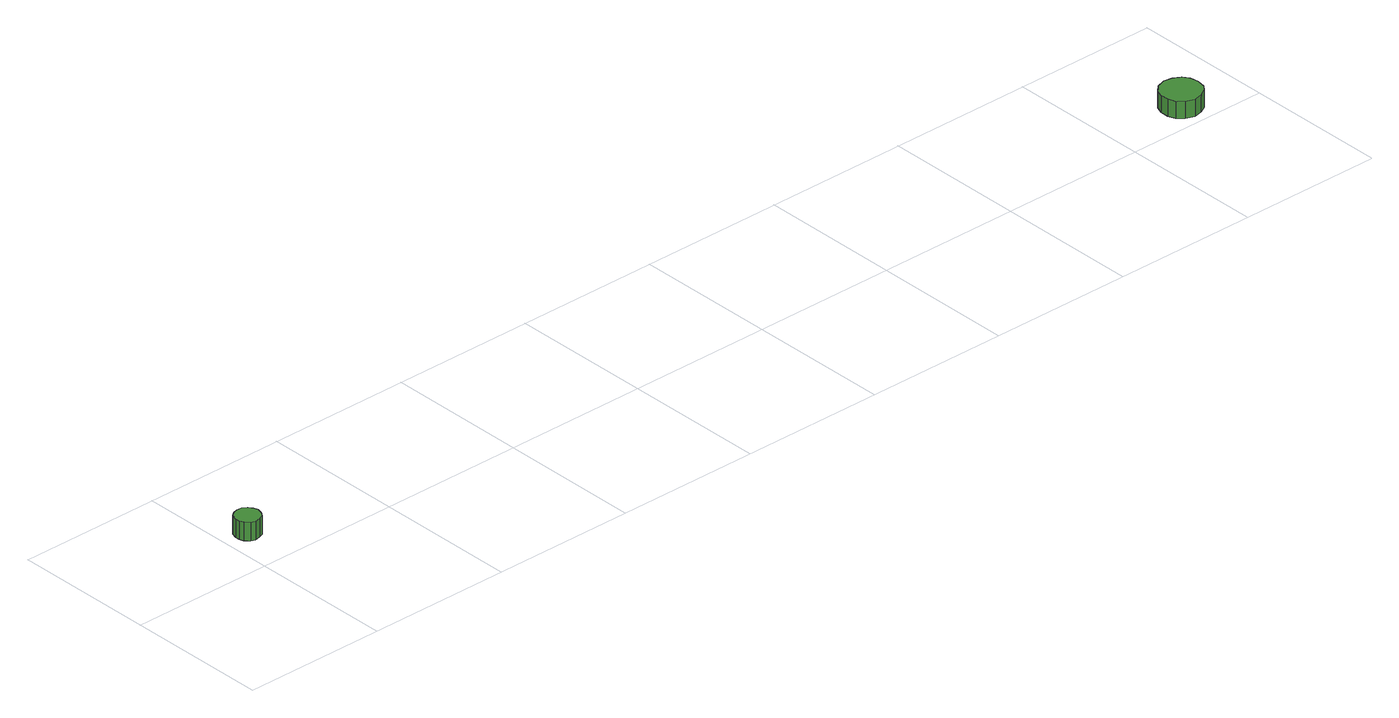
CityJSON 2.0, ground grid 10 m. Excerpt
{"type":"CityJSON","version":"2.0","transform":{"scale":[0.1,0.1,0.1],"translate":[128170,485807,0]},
"CityObjects":{
"tree1":{"type":"SolitaryVegetationObject","attributes":{"function":"something"},"geometry":[{"type":"MultiSurface","lod":"1","boundaries":[[[0,1,2,3,4,5,6,7,8,9,10,11,12,13,14]],[[15,16,17,18,19,20,21,22,23,24,25,26,27,28,29]],[[0,29,28,1]],[[1,28,27,2]],[[2,27,26,3]],[[3,26,25,4]],[[4,25,24,5]],[[5,24,23,6]],[[6,23,22,7]],[[7,22,21,8]],[[8,21,20,9]],[[9,20,19,10]],[[10,19,18,11]],[[11,18,17,12]],[[12,17,16,13]],[[13,16,15,14]],[[14,15,29,0]]]}]},
"tree2":{"type":"SolitaryVegetationObject","attributes":{"function":"something"},"geometry":[{"type":"MultiSurface","lod":"1","boundaries":[[[30,31,32,33,34,35,36,37,38,39,40,41,42,43,44]],[[45,46,47,48,49,50,51,52,53,54,55,56,57,58,59]],[[30,59,58,31]],[[31,58,57,32]],[[32,57,56,33]],[[33,56,55,34]],[[34,55,54,35]],[[35,54,53,36]],[[36,53,52,37]],[[37,52,51,38]],[[38,51,50,39]],[[39,50,49,40]],[[40,49,48,41]],[[41,48,47,42]],[[42,47,46,43]],[[43,46,45,44]],[[44,45,59,30]]]}]}
},
"vertices":[
[23,31,18],[22,34,18],[20,37,18],[17,39,18],[13,39,18],[10,38,18],[7,36,18],[6,32,18],[6,29,18],[7,26,18],[10,23,18],[13,22,18],[17,23,18],[20,24,18],[22,27,18],[22,27,5],[20,24,5],[17,23,5],[13,22,5],[10,23,5],[7,26,5],[6,29,5],[6,32,5],[7,36,5],[10,38,5],[13,39,5],[17,39,5],[20,37,5],[22,34,5],[23,31,5],
[769,20,14],[768,26,14],[765,30,14],[760,33,14],[754,34,14],[748,32,14],[744,28,14],[742,23,14],[742,17,14],[744,12,14],[748,8,14],[754,6,14],[760,7,14],[765,10,14],[768,14,14],[768,14,2],[765,10,2],[760,7,2],[754,6,2],[748,8,2],[744,12,2],[742,17,2],[742,23,2],[744,28,2],[748,32,2],[754,34,2],[760,33,2],[765,30,2],[768,26,2],[769,20,2]
]}
